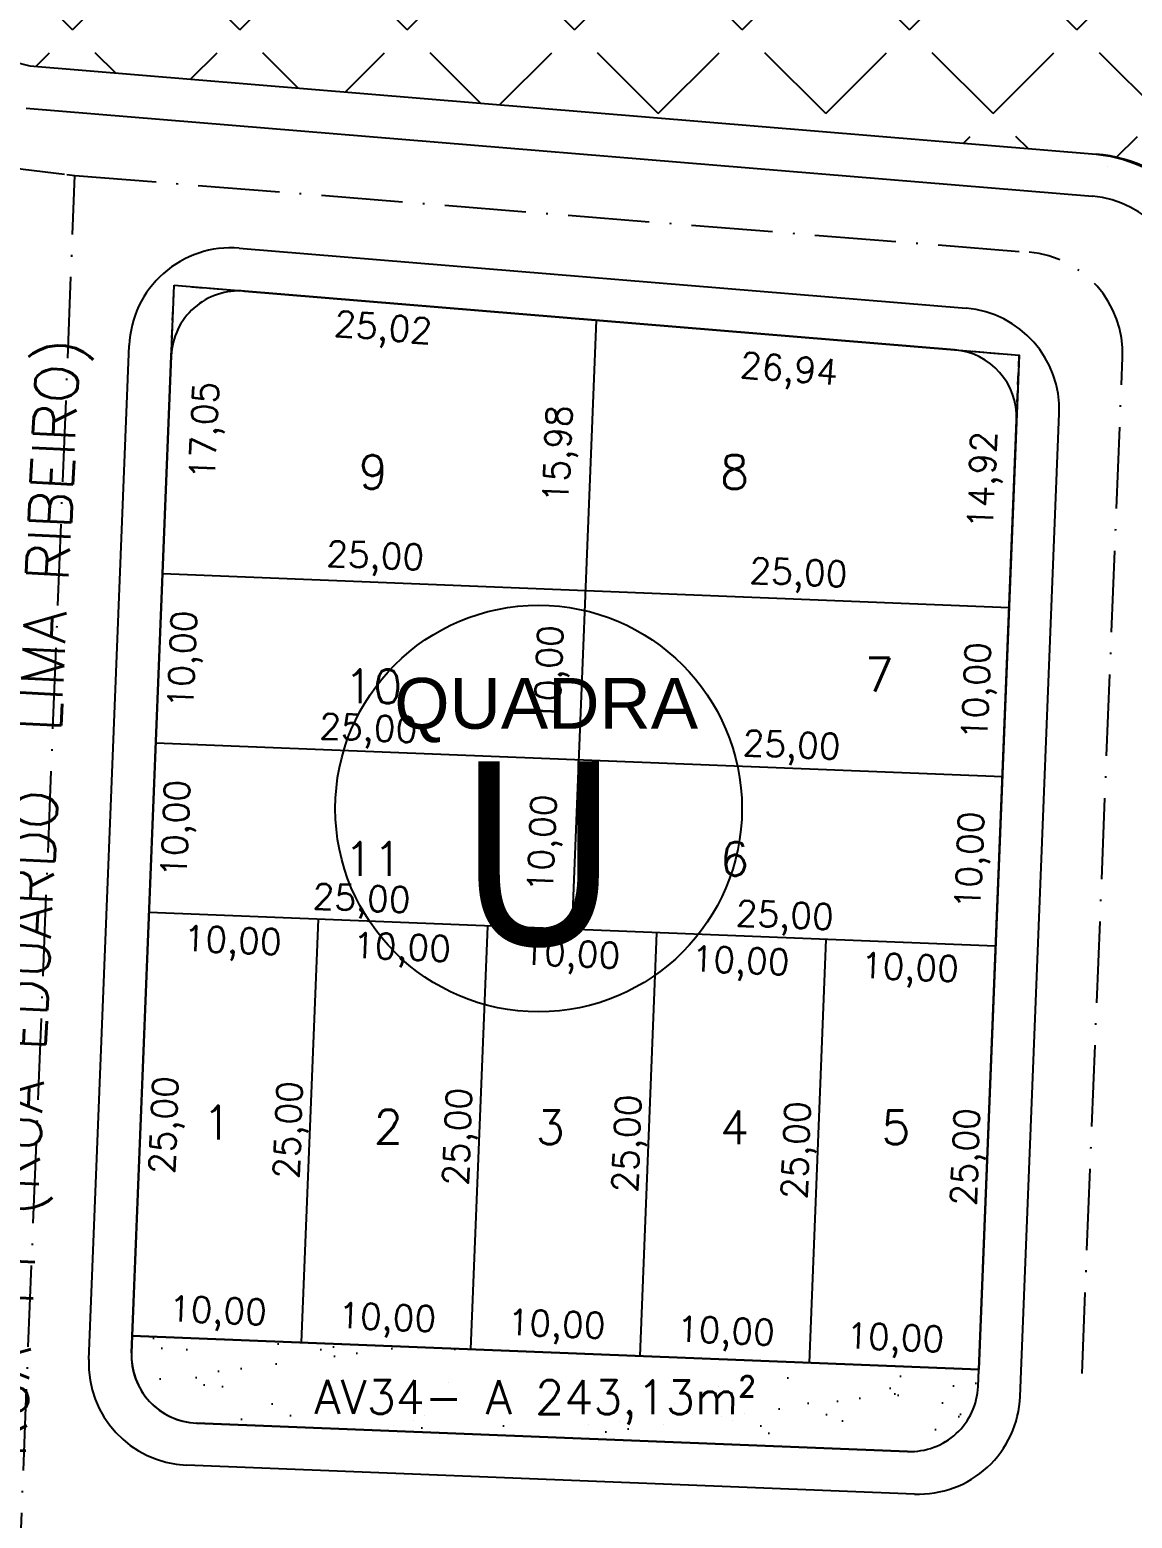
# Model space of a CAD drawing. Header units: millimetres. Extents: x 1794 to 8081, y 409 to 2272.
# Drawn here: x 6127.2 to 6192.3, y 963.6 to 1051.4 of the extents above; entities that cross this region are included whole.
import ezdxf
from ezdxf.enums import TextEntityAlignment as Align

# ---------------------------------------------------------------- set-up
doc = ezdxf.new("R2010")
doc.units = ezdxf.units.MM
doc.linetypes.add('ACAD_ISO10W100', pattern=[18, 12, -3, 0, -3])
doc.linetypes.add('HIDDEN', pattern=[0.375, 0.25, -0.125])
for name, color, linetype in [('02 - EIXO VIA', 2, 'ACAD_ISO10W100'), ('03 - CALÇADA', 1, 'Continuous'), ('bOUNDARY QDAS', 3, 'Continuous'), ('boundary quadras', 232, 'Continuous'), ('COT', 8, 'Continuous'), ('FAIXAS VERDES', 62, 'Continuous'), ('HATCH', 8, 'Continuous'), ('LOTES', 2, 'Continuous'), ('Poligonal', 3, 'Continuous'), ('PROJEÇÃO', 8, 'HIDDEN'), ('QUADRAS', 3, 'Continuous'), ('texto - ruas', 2, 'Continuous'), ('Texto Lotes', 31, 'Continuous'), ('TEXTO-80', 3, 'Continuous'), ('TXT CB. QDAS', 41, 'Continuous')]:
    doc.layers.add(name, color=color, linetype=linetype)
doc.styles.add('arcad1', font='romans.shx')
doc.styles.add('style1', font='tahoma.ttf')
doc.dimstyles.new('REGIS', dxfattribs={"dimtxt": 1.5, "dimasz": 0.12, "dimexe": 0, "dimexo": 0, "dimgap": 0, "dimtad": 0, "dimzin": 4, "dimdsep": 46, "dimtxsty": 'arcad1', "dimblk1": 'BOLA', "dimblk2": 'BOLA', "dimsah": 1, "dimcen": 0.12, "dimse1": 1, "dimse2": 1, "dimsd1": 1, "dimsd2": 1, "dimclrd": 256, "dimclre": 8, "dimclrt": 1, "dimadec": 0, "dimazin": 0, "dimtfac": 1.2, "dimtix": 1, "dimtmove": 2, "dimatfit": 3, "dimldrblk": 'BOLA', "dimfxl": 0, "dimfxlon": 1, "dimtvp": 2, "dimtolj": 1, "dimtzin": 4, "dimarcsym": 0})

# ---------------------------------------------------------------- blocks, each defined once
blk = doc.blocks.new('NUM_quadra')
blk.add_circle((0, 0), 0.2)
at = {"insert": (-0.1419, 0.1285), "char_height": 0.05, "width": 0.2663, "attachment_point": 1, "style": 'style1'}
blk.add_mtext('\\fArial|b0|i0|c0|p34;QUADRA', dxfattribs=at)
at = {"style": 'style1'}
blk.add_attdef('00', text='', height=0.18, dxfattribs=at).set_placement((0, -0.1335), align=Align.CENTER)
blk = doc.blocks.new('*D1462')
at = {"layer": 'Defpoints', "color": 0}
for p in [(6133.277, 974.333), (6143.269, 973.935), (6143.185, 971.84)]:
    blk.add_point(p, dxfattribs=at)
at = {"layer": 'COT', "color": 1, "insert": (6138.332, 975.607), "char_height": 1.5, "attachment_point": 5, "rotation": 357.71902, "style": 'arcad1'}
blk.add_mtext('\\A1;10,00', dxfattribs=at)
blk = doc.blocks.new('BOLA')
for p, q in [((-1, 0), (1, 0)), ((0, -1), (0, 1))]:
    blk.add_line(p, q)
blk.add_circle((0, 0), 0.3)
blk = doc.blocks.new('*D1463')
at = {"layer": 'Defpoints', "color": 0}
for p in [(6143.269, 973.935), (6153.261, 973.537), (6153.178, 971.442)]:
    blk.add_point(p, dxfattribs=at)
at = {"layer": 'COT', "color": 1, "insert": (6148.324, 975.209), "char_height": 1.5, "attachment_point": 5, "rotation": 357.71902, "style": 'arcad1'}
blk.add_mtext('\\A1;10,00', dxfattribs=at)
blk = doc.blocks.new('*D1464')
at = {"layer": 'Defpoints', "color": 0}
for p in [(6153.261, 973.537), (6163.253, 973.139), (6163.17, 971.044)]:
    blk.add_point(p, dxfattribs=at)
at = {"layer": 'COT', "color": 1, "insert": (6158.316, 974.811), "char_height": 1.5, "attachment_point": 5, "rotation": 357.71902, "style": 'arcad1'}
blk.add_mtext('\\A1;10,00', dxfattribs=at)
blk = doc.blocks.new('*D1465')
at = {"layer": 'Defpoints', "color": 0}
for p in [(6163.253, 973.139), (6173.245, 972.741), (6173.162, 970.646)]:
    blk.add_point(p, dxfattribs=at)
at = {"layer": 'COT', "color": 1, "insert": (6168.308, 974.413), "char_height": 1.5, "attachment_point": 5, "rotation": 357.71902, "style": 'arcad1'}
blk.add_mtext('\\A1;10,00', dxfattribs=at)
blk = doc.blocks.new('*D1466')
at = {"layer": 'Defpoints', "color": 0}
for p in [(6173.245, 972.741), (6183.237, 972.343), (6183.154, 970.248)]:
    blk.add_point(p, dxfattribs=at)
at = {"layer": 'COT', "color": 1, "insert": (6178.3, 974.015), "char_height": 1.5, "attachment_point": 5, "rotation": 357.71902, "style": 'arcad1'}
blk.add_mtext('\\A1;10,00', dxfattribs=at)
blk = doc.blocks.new('*D1467')
at = {"layer": 'Defpoints', "color": 0}
for p in [(6134.272, 999.313), (6144.264, 998.915), (6144.056, 993.691)]:
    blk.add_point(p, dxfattribs=at)
at = {"layer": 'COT', "color": 1, "insert": (6139.202, 997.458), "char_height": 1.5, "attachment_point": 5, "rotation": 357.71902, "style": 'arcad1'}
blk.add_mtext('\\A1;10,00', dxfattribs=at)
blk = doc.blocks.new('*D1468')
at = {"layer": 'Defpoints', "color": 0}
for p in [(6144.264, 998.915), (6154.256, 998.517), (6154.048, 993.293)]:
    blk.add_point(p, dxfattribs=at)
at = {"layer": 'COT', "color": 1, "insert": (6149.194, 997.06), "char_height": 1.5, "attachment_point": 5, "rotation": 357.71902, "style": 'arcad1'}
blk.add_mtext('\\A1;10,00', dxfattribs=at)
blk = doc.blocks.new('*D1469')
at = {"layer": 'Defpoints', "color": 0}
for p in [(6154.256, 998.517), (6164.248, 998.119), (6164.04, 992.895)]:
    blk.add_point(p, dxfattribs=at)
at = {"layer": 'COT', "color": 1, "insert": (6159.186, 996.662), "char_height": 1.5, "attachment_point": 5, "rotation": 357.71902, "style": 'arcad1'}
blk.add_mtext('\\A1;10,00', dxfattribs=at)
blk = doc.blocks.new('*D1470')
at = {"layer": 'Defpoints', "color": 0}
for p in [(6164.248, 998.119), (6174.24, 997.721), (6174.032, 992.497)]:
    blk.add_point(p, dxfattribs=at)
at = {"layer": 'COT', "color": 1, "insert": (6169.178, 996.264), "char_height": 1.5, "attachment_point": 5, "rotation": 357.71902, "style": 'arcad1'}
blk.add_mtext('\\A1;10,00', dxfattribs=at)
blk = doc.blocks.new('*D1471')
at = {"layer": 'Defpoints', "color": 0}
for p in [(6174.24, 997.721), (6184.232, 997.323), (6184.024, 992.099)]:
    blk.add_point(p, dxfattribs=at)
at = {"layer": 'COT', "color": 1, "insert": (6179.17, 995.866), "char_height": 1.5, "attachment_point": 5, "rotation": 357.71902, "style": 'arcad1'}
blk.add_mtext('\\A1;10,00', dxfattribs=at)
blk = doc.blocks.new('*D1472')
at = {"layer": 'Defpoints', "color": 0}
for p in [(6134.272, 999.313), (6159.252, 998.318), (6159.155, 995.875)]:
    blk.add_point(p, dxfattribs=at)
at = {"layer": 'COT', "color": 1, "insert": (6146.807, 999.941), "char_height": 1.5, "attachment_point": 5, "rotation": 357.71902, "style": 'arcad1'}
blk.add_mtext('\\A1;25,00', dxfattribs=at)
blk = doc.blocks.new('*D1473')
at = {"layer": 'Defpoints', "color": 0}
for p in [(6134.67, 1009.305), (6159.65, 1008.31), (6159.555, 1005.921)]:
    blk.add_point(p, dxfattribs=at)
at = {"layer": 'COT', "color": 1, "insert": (6147.207, 1009.987), "char_height": 1.5, "attachment_point": 5, "rotation": 357.71902, "style": 'arcad1'}
blk.add_mtext('\\A1;25,00', dxfattribs=at)
blk = doc.blocks.new('*D1474')
at = {"layer": 'Defpoints', "color": 0}
for p in [(6135.068, 1019.297), (6160.048, 1018.302), (6159.96, 1016.101)]:
    blk.add_point(p, dxfattribs=at)
at = {"layer": 'COT', "color": 1, "insert": (6147.612, 1020.167), "char_height": 1.5, "attachment_point": 5, "rotation": 357.71902, "style": 'arcad1'}
blk.add_mtext('\\A1;25,00', dxfattribs=at)
blk = doc.blocks.new('*D1475')
at = {"layer": 'Defpoints', "color": 0}
for p in [(6160.048, 1018.302), (6185.028, 1017.307), (6184.941, 1015.106)]:
    blk.add_point(p, dxfattribs=at)
at = {"layer": 'COT', "color": 1, "insert": (6172.593, 1019.172), "char_height": 1.5, "attachment_point": 5, "rotation": 357.71902, "style": 'arcad1'}
blk.add_mtext('\\A1;25,00', dxfattribs=at)
blk = doc.blocks.new('*D1476')
at = {"layer": 'Defpoints', "color": 0}
for p in [(6159.65, 1008.31), (6184.63, 1007.315), (6184.535, 1004.926)]:
    blk.add_point(p, dxfattribs=at)
at = {"layer": 'COT', "color": 1, "insert": (6172.187, 1008.992), "char_height": 1.5, "attachment_point": 5, "rotation": 357.71902, "style": 'arcad1'}
blk.add_mtext('\\A1;25,00', dxfattribs=at)
blk = doc.blocks.new('*D1477')
at = {"layer": 'Defpoints', "color": 0}
for p in [(6159.252, 998.318), (6184.232, 997.323), (6184.135, 994.88)]:
    blk.add_point(p, dxfattribs=at)
at = {"layer": 'COT', "color": 1, "insert": (6171.787, 998.946), "char_height": 1.5, "attachment_point": 5, "rotation": 357.71902, "style": 'arcad1'}
blk.add_mtext('\\A1;25,00', dxfattribs=at)
blk = doc.blocks.new('*D1478')
at = {"layer": 'Defpoints', "color": 0}
for p in [(6159.65, 1008.31), (6161.451, 1008.239), (6159.252, 998.318)]:
    blk.add_point(p, dxfattribs=at)
at = {"layer": 'COT', "color": 1, "insert": (6157.683, 1003.385), "char_height": 1.5, "attachment_point": 5, "rotation": 87.71902, "style": 'arcad1'}
blk.add_mtext('\\A1;10,00', dxfattribs=at)
blk = doc.blocks.new('*D1479')
at = {"layer": 'Defpoints', "color": 0}
for p in [(6160.048, 1018.302), (6161.849, 1018.231), (6159.65, 1008.31)]:
    blk.add_point(p, dxfattribs=at)
at = {"layer": 'COT', "color": 1, "insert": (6158.081, 1013.377), "char_height": 1.5, "attachment_point": 5, "rotation": 87.71902, "style": 'arcad1'}
blk.add_mtext('\\A1;10,00', dxfattribs=at)
blk = doc.blocks.new('*D1480')
at = {"layer": 'Defpoints', "color": 0}
for p in [(6160.684, 1034.274), (6162.485, 1034.203), (6160.048, 1018.302)]:
    blk.add_point(p, dxfattribs=at)
at = {"layer": 'COT', "color": 1, "insert": (6158.598, 1026.359), "char_height": 1.5, "attachment_point": 5, "rotation": 87.71902, "style": 'arcad1'}
blk.add_mtext('\\A1;15,98', dxfattribs=at)
blk = doc.blocks.new('*D1481')
at = {"layer": 'Defpoints', "color": 0}
for p in [(6184.232, 997.323), (6186.73, 997.224), (6183.237, 972.343)]:
    blk.add_point(p, dxfattribs=at)
at = {"layer": 'COT', "color": 1, "insert": (6182.664, 984.876), "char_height": 1.5, "attachment_point": 5, "rotation": 87.71902, "style": 'arcad1'}
blk.add_mtext('\\A1;25,00', dxfattribs=at)
blk = doc.blocks.new('*D1482')
at = {"layer": 'Defpoints', "color": 0}
for p in [(6174.24, 997.721), (6176.738, 997.622), (6173.245, 972.741)]:
    blk.add_point(p, dxfattribs=at)
at = {"layer": 'COT', "color": 1, "insert": (6172.672, 985.274), "char_height": 1.5, "attachment_point": 5, "rotation": 87.71902, "style": 'arcad1'}
blk.add_mtext('\\A1;25,00', dxfattribs=at)
blk = doc.blocks.new('*D1483')
at = {"layer": 'Defpoints', "color": 0}
for p in [(6164.248, 998.119), (6166.746, 998.02), (6163.253, 973.139)]:
    blk.add_point(p, dxfattribs=at)
at = {"layer": 'COT', "color": 1, "insert": (6162.68, 985.672), "char_height": 1.5, "attachment_point": 5, "rotation": 87.71902, "style": 'arcad1'}
blk.add_mtext('\\A1;25,00', dxfattribs=at)
blk = doc.blocks.new('*D1484')
at = {"layer": 'Defpoints', "color": 0}
for p in [(6154.256, 998.517), (6156.754, 998.418), (6153.261, 973.537)]:
    blk.add_point(p, dxfattribs=at)
at = {"layer": 'COT', "color": 1, "insert": (6152.688, 986.07), "char_height": 1.5, "attachment_point": 5, "rotation": 87.71902, "style": 'arcad1'}
blk.add_mtext('\\A1;25,00', dxfattribs=at)
blk = doc.blocks.new('*D1485')
at = {"layer": 'Defpoints', "color": 0}
for p in [(6144.264, 998.915), (6146.762, 998.816), (6143.269, 973.935)]:
    blk.add_point(p, dxfattribs=at)
at = {"layer": 'COT', "color": 1, "insert": (6142.696, 986.468), "char_height": 1.5, "attachment_point": 5, "rotation": 87.71902, "style": 'arcad1'}
blk.add_mtext('\\A1;25,00', dxfattribs=at)
blk = doc.blocks.new('*D1486')
at = {"layer": 'Defpoints', "color": 0}
for p in [(6134.272, 999.313), (6139.428, 999.108), (6133.277, 974.333)]:
    blk.add_point(p, dxfattribs=at)
at = {"layer": 'COT', "color": 1, "insert": (6135.361, 986.76), "char_height": 1.5, "attachment_point": 5, "rotation": 87.71902, "style": 'arcad1'}
blk.add_mtext('\\A1;25,00', dxfattribs=at)
blk = doc.blocks.new('*D1487')
at = {"layer": 'Defpoints', "color": 0}
for p in [(6134.67, 1009.305), (6139.826, 1009.1), (6134.272, 999.313)]:
    blk.add_point(p, dxfattribs=at)
at = {"layer": 'COT', "color": 1, "insert": (6136.058, 1004.246), "char_height": 1.5, "attachment_point": 5, "rotation": 87.71902, "style": 'arcad1'}
blk.add_mtext('\\A1;10,00', dxfattribs=at)
blk = doc.blocks.new('*D1488')
at = {"layer": 'Defpoints', "color": 0}
for p in [(6135.068, 1019.297), (6140.224, 1019.092), (6134.67, 1009.305)]:
    blk.add_point(p, dxfattribs=at)
at = {"layer": 'COT', "color": 1, "insert": (6136.456, 1014.238), "char_height": 1.5, "attachment_point": 5, "rotation": 87.71902, "style": 'arcad1'}
blk.add_mtext('\\A1;10,00', dxfattribs=at)
blk = doc.blocks.new('*D1489')
at = {"layer": 'Defpoints', "color": 0}
for p in [(6135.747, 1036.336), (6140.902, 1036.13), (6135.068, 1019.297)]:
    blk.add_point(p, dxfattribs=at)
at = {"layer": 'COT', "color": 1, "insert": (6137.742, 1027.752), "char_height": 1.5, "attachment_point": 5, "rotation": 87.71902, "style": 'arcad1'}
blk.add_mtext('\\A1;17,05', dxfattribs=at)
blk = doc.blocks.new('*D1490')
at = {"layer": 'Defpoints', "color": 0}
for p in [(6185.028, 1017.307), (6184.63, 1007.315), (6186.682, 1007.234)]:
    blk.add_point(p, dxfattribs=at)
at = {"layer": 'COT', "color": 1, "insert": (6183.313, 1012.372), "char_height": 1.5, "attachment_point": 5, "rotation": 87.71902, "style": 'arcad1'}
blk.add_mtext('\\A1;10,00', dxfattribs=at)
blk = doc.blocks.new('*D1491')
at = {"layer": 'Defpoints', "color": 0}
for p in [(6184.63, 1007.315), (6184.232, 997.323), (6186.284, 997.242)]:
    blk.add_point(p, dxfattribs=at)
at = {"layer": 'COT', "color": 1, "insert": (6182.915, 1002.38), "char_height": 1.5, "attachment_point": 5, "rotation": 87.71902, "style": 'arcad1'}
blk.add_mtext('\\A1;10,00', dxfattribs=at)
blk = doc.blocks.new('*D1492')
at = {"layer": 'Defpoints', "color": 0}
for p in [(6135.747, 1036.336), (6160.684, 1034.274), (6160.252, 1029.046)]:
    blk.add_point(p, dxfattribs=at)
at = {"layer": 'COT', "color": 1, "insert": (6148.077, 1033.636), "char_height": 1.5, "attachment_point": 5, "rotation": 355.2741, "style": 'arcad1'}
blk.add_mtext('\\A1;25,02', dxfattribs=at)
blk = doc.blocks.new('*D1493')
at = {"layer": 'Defpoints', "color": 0}
for p in [(6158.774, 1034.432), (6185.622, 1032.213), (6185.152, 1026.522)]:
    blk.add_point(p, dxfattribs=at)
at = {"layer": 'COT', "color": 1, "insert": (6172.022, 1031.192), "char_height": 1.5, "attachment_point": 5, "rotation": 355.2741, "style": 'arcad1'}
blk.add_mtext('\\A1;26,94', dxfattribs=at)
blk = doc.blocks.new('*D1494')
at = {"layer": 'Defpoints', "color": 0}
for p in [(6185.622, 1032.213), (6185.028, 1017.307), (6186.931, 1017.232)]:
    blk.add_point(p, dxfattribs=at)
at = {"layer": 'COT', "color": 1, "insert": (6183.659, 1024.826), "char_height": 1.5, "attachment_point": 5, "rotation": 87.71902, "style": 'arcad1'}
blk.add_mtext('\\A1;14,92', dxfattribs=at)

msp = doc.modelspace()

# ---------------------------------------------------------------- hatches: boundary and pattern name
at = {"layer": 'FAIXAS VERDES'}
h = msp.add_hatch(dxfattribs=at)
h.set_pattern_fill('AR-SAND', color=256, scale=0.1, style=0)
h.set_pattern_definition([(37.5, (5943.82, 941.136), (-0.16, 4.89413), [0, -3.8608, 0, -4.318, 0, -4.1275]), (7.5, (5943.82, 941.136), (4.49523, 7.16825), [0, -2.0828, 0, -3.4798, 0, -1.3335]), (327.5, (5940.696, 941.136), (7.909924, 0.01437), [0, -1.27, 0, -4.572, 0, -5.969]), (317.5, (5940.696, 941.136), (7.63556, 2.2293), [0, -0.635, 0, -2.9972, 0, -3.429])])
edge = h.paths.add_edge_path()
edge.add_line((6071.142, 977.199), (6071.102, 976.2))
edge.add_arc((6075.099, 976.041), 4, 177.71902, 267.71902)
edge.add_line((6074.94, 972.044), (6116.906, 970.372))
edge.add_arc((6117.065, 974.369), 4, 267.71902, 357.71902)
edge.add_line((6121.062, 974.21), (6121.102, 975.209))
edge.add_line((6121.102, 975.209), (6071.142, 977.199))
edge = h.paths.add_edge_path()
edge.add_line((6178.196, 946.291), (6136.23, 947.963))
edge.add_arc((6136.07, 943.966), 4, 87.71902, 177.71902)
edge.add_line((6132.074, 944.125), (6132.034, 943.126))
edge.add_line((6132.034, 943.126), (6181.994, 941.136))
edge.add_line((6181.994, 941.136), (6182.034, 942.135))
edge.add_arc((6178.037, 942.294), 4, 357.71902, 447.71902)
edge = h.paths.add_edge_path()
edge.add_line((6116.055, 948.998), (6074.088, 950.67))
edge.add_arc((6073.929, 946.673), 4, 87.71902, 177.71902)
edge.add_line((6069.932, 946.832), (6069.914, 946.375))
edge.add_line((6069.914, 946.375), (6119.874, 944.385))
edge.add_line((6119.874, 944.385), (6119.893, 944.842))
edge.add_arc((6115.896, 945.002), 4, 357.71902, 447.71902)
edge = h.paths.add_edge_path()
edge.add_line((6053.904, 951.474), (6010.979, 953.184))
edge.add_arc((6010.82, 949.187), 4, 87.71902, 177.71902)
edge.add_line((6006.823, 949.346), (6006.805, 948.888))
edge.add_line((6006.805, 948.888), (6057.724, 946.86))
edge.add_line((6057.724, 946.86), (6057.742, 947.318))
edge.add_arc((6053.745, 947.477), 4, 357.71902, 447.71902)
edge = h.paths.add_edge_path()
edge.add_line((6058.951, 977.685), (6008.033, 979.713))
edge.add_line((6008.033, 979.713), (6007.978, 978.327))
edge.add_arc((6011.974, 978.167), 4, 177.71902, 267.71902)
edge.add_line((6011.815, 974.17), (6054.74, 972.461))
edge.add_arc((6054.899, 976.458), 4, 267.71902, 357.71902)
edge.add_line((6058.896, 976.298), (6058.951, 977.685))
h.paths.add_polyline_path([(5963.598, 954.329), (5958.865, 955.545), (5953.697, 957.023), (5949.97, 958.189), (5947.16, 959.125), (5945.2, 959.806), (5943.82, 960.301), (5944.1, 960.968), (5944.719, 961.984), (5945.523, 962.716), (5946.342, 963.148), (5947.289, 963.387), (5948.584, 963.338), (5950.141, 962.847), (5953.125, 961.882), (5957.226, 960.647), (5961.736, 959.408), (5967.33, 958.04), (5973.465, 956.751), (5977.816, 955.969), (5982.336, 955.269), (5985.745, 954.817), (5988.741, 954.473), (5991.045, 954.242), (5992.573, 953.768), (5993.533, 953.032), (5994.397, 951.654), (5994.607, 950.823), (5994.619, 949.472), (5983.466, 950.612), (5973.521, 952.197)])
edge = h.paths.add_edge_path()
edge.add_line((5995.81, 979.386), (5995.846, 980.28))
edge.add_arc((6007.185, 1137.781), 157.909, 246.85045, 265.88208, ccw=False)
edge.add_line((5945.106, 992.587), (5945.004, 990.024))
edge.add_arc((5949.001, 989.864), 4, 177.71902, 248.48329)
edge.add_arc((6007.284, 1137.699), 162.909, 248.48329, 264.41303)
edge.add_arc((5991.813, 979.545), 4, 264.41303, 357.71902)
h = msp.add_hatch(dxfattribs=at)
h.set_pattern_fill('AR-SAND', color=256, scale=0.1, style=0)
h.set_pattern_definition([(37.5, (6133.237, 932.096), (-0.16, 4.89413), [0, -3.8608, 0, -4.318, 0, -4.1275]), (7.5, (6133.237, 932.096), (4.49523, 7.16825), [0, -2.0828, 0, -3.4798, 0, -1.3335]), (327.5, (6130.113, 932.096), (7.90992, 0.01437), [0, -1.27, 0, -4.572, 0, -5.969]), (317.5, (6130.113, 932.096), (7.63556, 2.2293), [0, -0.635, 0, -2.9972, 0, -3.429])])
edge = h.paths.add_edge_path()
edge.add_line((6183.197, 971.344), (6183.237, 972.343))
edge.add_line((6183.237, 972.343), (6133.277, 974.333))
edge.add_line((6133.277, 974.333), (6133.237, 973.334))
edge.add_arc((6137.234, 973.175), 4, 177.71902, 267.71902)
edge.add_line((6137.075, 969.178), (6179.041, 967.506))
edge.add_arc((6179.201, 971.503), 4, 267.71902, 357.71902)
edge = h.paths.add_edge_path()
edge.add_line((6232.004, 976.587), (6224.09, 977.991))
edge.add_line((6224.09, 977.991), (6215.935, 976.497))
edge.add_line((6215.935, 976.497), (6209.054, 972.395))
edge.add_line((6209.054, 972.395), (6205.926, 971.439))
edge.add_line((6205.926, 971.439), (6202.335, 971.582))
edge.add_line((6202.335, 971.582), (6195.428, 971.858))
edge.add_line((6195.428, 971.858), (6195.388, 970.858))
edge.add_arc((6199.385, 970.699), 4, 177.71902, 267.71902)
edge.add_line((6199.225, 966.702), (6208.173, 966.346))
edge.add_arc((6208.332, 970.343), 4, 267.71902, 315.75008)
edge.add_arc((6224.09, 954.991), 18, -140.98107, 135.75008, ccw=False)
edge.add_arc((6206.998, 941.141), 4, 39.01893, 87.71902)
edge.add_line((6207.157, 945.138), (6198.38, 945.487))
edge.add_arc((6198.221, 941.49), 4, 87.71902, 177.71902)
edge.add_line((6194.224, 941.649), (6194.185, 940.65))
edge.add_line((6194.185, 940.65), (6204.834, 940.226))
edge.add_arc((6204.674, 936.229), 4, 83.90009, 87.71902, ccw=False)
edge.add_arc((6204.674, 936.229), 4, 44.01871, 83.90018, ccw=False)
edge.add_arc((6224.09, 954.991), 23, 224.01871, 326.91625)
edge.add_line((6243.362, 942.436), (6246.239, 948.792))
edge.add_line((6246.239, 948.792), (6246.922, 957.768))
edge.add_line((6246.922, 957.768), (6244.701, 965.198))
edge.add_line((6244.701, 965.198), (6239.385, 972.169))
edge.add_line((6239.385, 972.169), (6232.004, 976.587))
at = {"layer": 'HATCH'}
h = msp.add_hatch(dxfattribs=at)
h.set_pattern_fill('ANGLE', color=256, angle=45, style=0)
h.set_pattern_definition([(45, (6109.992, 982.261), (-4.93914, 4.93914), [5.08, -1.905]), (135, (6109.992, 982.261), (-4.93914, -4.93914), [5.08, -1.905])])
edge = h.paths.add_edge_path()
edge.add_line((6310.229, 1045.161), (6288.981, 1067.768))
edge.add_line((6288.981, 1067.768), (6267.732, 1090.375))
edge.add_line((6267.732, 1090.375), (6252.956, 1086.827))
edge.add_line((6252.956, 1086.827), (6206.683, 1092.745))
edge.add_line((6206.683, 1092.745), (6198.15, 1096.565))
edge.add_line((6198.15, 1096.565), (6187.455, 1117.356))
edge.add_line((6187.455, 1117.356), (6179.015, 1128.03))
edge.add_line((6179.015, 1128.03), (6165.72, 1141.895))
edge.add_line((6165.72, 1141.895), (6155.148, 1152.889))
edge.add_line((6155.148, 1152.889), (6136.853, 1102.124))
edge.add_line((6136.853, 1102.124), (6132.347, 1089.472))
edge.add_line((6132.347, 1089.472), (6128.789, 1081.124))
edge.add_line((6128.789, 1081.124), (6109.992, 1053.704))
edge.add_line((6109.992, 1053.704), (6127.232, 1049.281))
edge.add_line((6127.232, 1049.281), (6190.16, 1044.079))
edge.add_arc((6189.253, 1035.427), 8.7, -0.75141, 84.01474, ccw=False)
edge.add_line((6197.952, 1035.313), (6195.841, 982.261))
edge.add_line((6195.841, 982.261), (6295.981, 982.261))
edge.add_line((6295.981, 982.261), (6296.359, 983.019))
edge.add_line((6296.359, 983.019), (6310.784, 1030.21))
edge.add_line((6310.784, 1030.21), (6310.229, 1045.161))
h = msp.add_hatch(dxfattribs=at)
h.set_pattern_fill('ANSI31', color=256, scale=2, angle=125, style=0)
h.set_pattern_definition([(170, (6186.645, 734.494), (-1.10267, -6.25353), [])])
edge = h.paths.add_edge_path()
edge.add_line((6295.981, 982.261), (6195.841, 982.261))
edge.add_line((6195.841, 982.261), (6195.428, 971.858))
edge.add_line((6195.428, 971.858), (6202.335, 971.582))
edge.add_line((6202.335, 971.582), (6205.926, 971.439))
edge.add_line((6205.926, 971.439), (6209.054, 972.395))
edge.add_line((6209.054, 972.395), (6215.935, 976.497))
edge.add_line((6215.935, 976.497), (6224.09, 977.991))
edge.add_line((6224.09, 977.991), (6232.004, 976.587))
edge.add_line((6232.004, 976.587), (6239.385, 972.169))
edge.add_line((6239.385, 972.169), (6244.701, 965.198))
edge.add_line((6244.701, 965.198), (6246.922, 957.768))
edge.add_line((6246.922, 957.768), (6246.239, 948.792))
edge.add_line((6246.239, 948.792), (6243.362, 942.436))
edge.add_arc((6224.09, 954.991), 23, 224.01871, 326.91625, ccw=False)
edge.add_arc((6204.674, 936.229), 4, 44.01871, 83.90018)
edge.add_arc((6204.674, 936.229), 4, 83.90009, 87.71902)
edge.add_line((6204.834, 940.226), (6194.185, 940.65))
edge.add_line((6194.185, 940.65), (6186.645, 751.373))
edge.add_line((6186.645, 751.373), (6205.374, 750.887))
edge.add_arc((6205.478, 754.886), 4, 268.51519, 341.35359)
edge.add_arc((6220.259, 749.898), 11.6, -92.79992, 161.35359, ccw=False)
edge.add_line((6219.692, 738.312), (6188.18, 739.129))
edge.add_line((6188.18, 739.129), (6231.548, 734.494))
edge.add_line((6231.548, 734.494), (6244.885, 799.368))
edge.add_line((6244.885, 799.368), (6242.422, 809.679))
edge.add_line((6242.422, 809.679), (6246.084, 836.84))
edge.add_line((6246.084, 836.84), (6262.205, 859.003))
edge.add_line((6262.205, 859.003), (6250.499, 872.3))
edge.add_line((6250.499, 872.3), (6235.018, 894.005))
edge.add_line((6235.018, 894.005), (6234.462, 905.232))
edge.add_line((6234.462, 905.232), (6246.361, 945.096))
edge.add_line((6246.361, 945.096), (6253.956, 959.271))
edge.add_line((6253.956, 959.271), (6280.721, 963.071))
edge.add_line((6280.721, 963.071), (6288.502, 967.264))
edge.add_line((6288.502, 967.264), (6295.981, 982.261))

# ---------------------------------------------------------------- linework, layer by layer
at = {"layer": '02 - EIXO VIA', "ltscale": 0.4}
for p, q in [((6126.565, 959.088), (6129.9, 1042.821)), ((6129.9, 1042.821), (6186.22, 1038.284)), ((6189.332, 972.1), (6191.721, 1032.066))]:
    msp.add_line(p, q, dxfattribs=at)
msp.add_lwpolyline([(6129.416, 1042.874), (6129.9, 1042.821)], dxfattribs=at)
for centre, radius, start, end in [((6139.835, 1138.408), 96.1, 239.06788, 263.7761), ((6185.726, 1032.304), 6, 357.71902, 85.2741)]:
    msp.add_arc(centre, radius, start, end, dxfattribs=at)
at = {"layer": '03 - CALÇADA'}
for p, q in [((6127.026, 1046.79), (6189.954, 1041.588)), ((6139.593, 1038.526), (6182.486, 1034.98)), ((6130.719, 972.934), (6133.103, 1032.786)), ((6185.676, 970.745), (6187.986, 1028.762)), ((6179.442, 964.988), (6136.476, 966.7))]:
    msp.add_line(p, q, dxfattribs=at)
for centre, start, end in [((6189.46, 1035.608), 357.71902, 85.2741), ((6139.098, 1032.547), 85.2741, 177.71902), ((6181.991, 1029.001), 357.71902, 85.2741), ((6136.714, 972.695), 177.71902, 267.71902), ((6179.68, 970.984), 267.71902, 357.71902)]:
    msp.add_arc(centre, 6, start, end, dxfattribs=at)
at = {"layer": 'bOUNDARY QDAS'}
msp.add_lwpolyline([(6135.747, 1036.336), (6185.622, 1032.213), (6183.237, 972.343), (6133.277, 974.333)], close=True, dxfattribs=at)
at = {"layer": 'boundary quadras'}
msp.add_lwpolyline([(6185.469, 1028.383, 0.40177), (6181.802, 1032.528), (6139.907, 1035.992, 0.426768), (6135.58, 1032.165), (6133.277, 974.333), (6183.237, 972.343)], format="xyb", close=True, dxfattribs=at)
at = {"layer": 'LOTES'}
for p, q in [((6159.252, 998.318), (6160.684, 1034.274)), ((6159.252, 998.318), (6160.684, 1034.274)), ((6185.028, 1017.307), (6135.068, 1019.297)), ((6185.028, 1017.307), (6135.068, 1019.297)), ((6184.63, 1007.315), (6134.67, 1009.305)), ((6184.63, 1007.315), (6134.67, 1009.305)), ((6184.232, 997.323), (6134.272, 999.313)), ((6184.232, 997.323), (6134.272, 999.313)), ((6143.269, 973.935), (6144.264, 998.915)), ((6143.269, 973.935), (6144.264, 998.915)), ((6153.261, 973.537), (6154.256, 998.517)), ((6153.261, 973.537), (6154.256, 998.517)), ((6163.253, 973.139), (6164.248, 998.119)), ((6163.253, 973.139), (6164.248, 998.119)), ((6173.245, 972.741), (6174.24, 997.721)), ((6173.245, 972.741), (6174.24, 997.721))]:
    msp.add_line(p, q, dxfattribs=at)
at = {"layer": 'Poligonal'}
for p, q in [((6127.232, 1049.281), (6190.16, 1044.079)), ((6139.907, 1035.992), (6181.802, 1032.528))]:
    msp.add_line(p, q, dxfattribs=at)
msp.add_lwpolyline([(6280.721, 963.071), (6288.502, 967.264), (6296.359, 983.019), (6310.784, 1030.21), (6310.229, 1045.161), (6288.981, 1067.768), (6267.732, 1090.375), (6252.956, 1086.827), (6206.683, 1092.745), (6198.15, 1096.565), (6187.455, 1117.356), (6179.015, 1128.03), (6165.72, 1141.895), (6155.148, 1152.889), (6136.853, 1102.124), (6132.347, 1089.472), (6128.789, 1081.124), (6109.992, 1053.704), (6127.232, 1049.281), (6190.16, 1044.079)], dxfattribs=at)
for centre, radius, start, end in [((6189.46, 1035.608), 8.5, 357.71902, 85.2741), ((6139.577, 1032.006), 4, 85.2741, 177.71902), ((6181.473, 1028.542), 4, 357.71902, 85.2741)]:
    msp.add_arc(centre, radius, start, end, dxfattribs=at)
at = {"layer": 'PROJEÇÃO', "ltscale": 2.8}
for p, q in [((6135.58, 1032.165), (6135.747, 1036.336)), ((6135.747, 1036.336), (6139.907, 1035.992)), ((6181.802, 1032.528), (6185.622, 1032.213)), ((6185.469, 1028.383), (6185.622, 1032.213))]:
    msp.add_line(p, q, dxfattribs=at)
at = {"layer": 'QUADRAS'}
for p, q in [((6133.237, 973.334), (6135.58, 1032.165)), ((6183.197, 971.344), (6185.476, 1028.542)), ((6183.237, 972.343), (6133.277, 974.333)), ((6179.041, 967.506), (6137.075, 969.178))]:
    msp.add_line(p, q, dxfattribs=at)
for points in [[(6310.229, 1045.161), (6288.981, 1067.768), (6267.732, 1090.375), (6252.956, 1086.827), (6206.683, 1092.745), (6198.15, 1096.565), (6187.455, 1117.356), (6179.015, 1128.03), (6165.72, 1141.895), (6155.148, 1152.889), (6136.853, 1102.124), (6132.347, 1089.472), (6128.789, 1081.124), (6109.992, 1053.704), (6127.232, 1049.281), (6190.16, 1044.079, -0.387705), (6197.952, 1035.313), (6195.841, 982.261), (6295.981, 982.261), (6296.359, 983.019), (6310.784, 1030.21)], [(6183.197, 971.344), (6183.237, 972.343), (6133.277, 974.333), (6133.237, 973.334, 0.414214), (6137.075, 969.178), (6179.041, 967.506, 0.414214)]]:
    msp.add_lwpolyline(points, format="xyb", close=True, dxfattribs=at)
for centre, start, end in [((6137.234, 973.175), 177.71902, 267.71902), ((6179.201, 971.503), 267.71902, 357.71902)]:
    msp.add_arc(centre, 4, start, end, dxfattribs=at)

# ---------------------------------------------------------------- block references
at = {"layer": 'TEXTO-80'}
ref = msp.add_blockref('NUM_quadra', (6157.263, 1005.451), dxfattribs=dict(at, xscale=60, yscale=60, zscale=60))
ref.add_attrib('00', 'U', dxfattribs={"layer": '0', "height": 10.8, "style": 'style1'}).set_placement((6157.263, 997.443, 51), align=Align.CENTER)

# ---------------------------------------------------------------- texts
at = {"layer": 'texto - ruas', "insert": (6124.475, 967.24), "char_height": 2.5, "width": 122.85234, "attachment_point": 1, "rotation": 87.20478}
msp.add_mtext('{\\Fromans|c0;RUA 11 (RUA EDUARDO  LIMA RIBEIRO)}', dxfattribs=at)
at = {"layer": 'Texto Lotes', "style": 'arcad1'}
for s, p in [('9', (6147.501, 1025.319)), ('8', (6168.825, 1025.319)), ('7', (6177.37, 1013.352)), ('10', (6147.501, 1012.663)), ('11', (6147.501, 1002.475)), ('6', (6168.825, 1002.475)), ('1', (6138.28, 986.916)), ('2', (6148.393, 986.675)), ('3', (6157.951, 986.636)), ('4', (6168.825, 986.636)), ('5', (6178.349, 986.636))]:
    msp.add_text(s, height=2, dxfattribs=at).set_placement(p, align=Align.MIDDLE_CENTER)
at = {"layer": 'TXT CB. QDAS', "style": 'arcad1'}
msp.add_text('AV34- A 243,13m²', height=2, rotation=359.93284, dxfattribs=at).set_placement((6157.058, 970.709), align=Align.MIDDLE_CENTER)

# ---------------------------------------------------------------- dimensions: what is measured, and where the dimension line sits
at = {"layer": 'COT'}
dim = msp.add_linear_dim(base=(6140.902, 1036.13), p1=(6135.068, 1019.297), p2=(6135.747, 1036.336), angle=267.71902, dimstyle='REGIS', override={"dimdsep": 44}, dxfattribs=at)
dim.commit()
dim.dimension.update_dxf_attribs({"geometry": '*D1489', "text_midpoint": (6137.742, 1027.752), "dimtype": 160})
for p1, p2, distance, picture, middle in [((6135.747, 1036.336), (6160.684, 1034.274), -5.246, '*D1492', (6148.077, 1033.636)), ((6158.774, 1034.432), (6185.622, 1032.213), -5.71, '*D1493', (6172.022, 1031.192)), ((6185.622, 1032.213), (6185.028, 1017.307), 1.904, '*D1494', (6183.659, 1024.826)), ((6135.068, 1019.297), (6160.048, 1018.302), -2.203, '*D1474', (6147.612, 1020.167)), ((6134.67, 1009.305), (6159.65, 1008.31), -2.392, '*D1473', (6147.207, 1009.987)), ((6159.252, 998.318), (6159.65, 1008.31), -1.802, '*D1478', (6157.683, 1003.385)), ((6134.272, 999.313), (6159.252, 998.318), -2.446, '*D1472', (6146.807, 999.941)), ((6133.277, 974.333), (6134.272, 999.313), -5.16, '*D1486', (6135.361, 986.76)), ((6134.272, 999.313), (6144.264, 998.915), -5.229, '*D1467', (6139.202, 997.458)), ((6143.269, 973.935), (6144.264, 998.915), -2.5, '*D1485', (6142.696, 986.468)), ((6153.261, 973.537), (6154.256, 998.517), -2.5, '*D1484', (6152.688, 986.07)), ((6163.253, 973.139), (6164.248, 998.119), -2.5, '*D1483', (6162.68, 985.672)), ((6173.245, 972.741), (6174.24, 997.721), -2.5, '*D1482', (6172.672, 985.274)), ((6183.237, 972.343), (6184.232, 997.323), -2.5, '*D1481', (6182.664, 984.876)), ((6133.277, 974.333), (6143.269, 973.935), -2.097, '*D1462', (6138.332, 975.607))]:
    dim = msp.add_aligned_dim(p1=p1, p2=p2, distance=distance, dimstyle='REGIS', override={"dimdsep": 44}, dxfattribs=at)
    dim.commit()
    dim.dimension.update_dxf_attribs({"geometry": picture, "text_midpoint": middle})
for base, p1, p2, angle, picture, middle in [((6162.485, 1034.203), (6160.048, 1018.302), (6160.684, 1034.274), 267.71902, '*D1480', (6158.598, 1026.359)), ((6184.941, 1015.106), (6160.048, 1018.302), (6185.028, 1017.307), 177.71902, '*D1475', (6172.593, 1019.172)), ((6140.224, 1019.092), (6134.67, 1009.305), (6135.068, 1019.297), 267.71902, '*D1488', (6136.456, 1014.238)), ((6161.849, 1018.231), (6159.65, 1008.31), (6160.048, 1018.302), 267.71902, '*D1479', (6158.081, 1013.377)), ((6186.682, 1007.234), (6185.028, 1017.307), (6184.63, 1007.315), 87.71902, '*D1490', (6183.313, 1012.372)), ((6184.535, 1004.926), (6159.65, 1008.31), (6184.63, 1007.315), 177.71902, '*D1476', (6172.187, 1008.992)), ((6139.826, 1009.1), (6134.272, 999.313), (6134.67, 1009.305), 267.71902, '*D1487', (6136.058, 1004.246)), ((6186.284, 997.242), (6184.63, 1007.315), (6184.232, 997.323), 87.71902, '*D1491', (6182.915, 1002.38)), ((6184.135, 994.88), (6159.252, 998.318), (6184.232, 997.323), 177.71902, '*D1477', (6171.787, 998.946)), ((6154.048, 993.293), (6144.264, 998.915), (6154.256, 998.517), 177.71902, '*D1468', (6149.194, 997.06)), ((6164.04, 992.895), (6154.256, 998.517), (6164.248, 998.119), 177.71902, '*D1469', (6159.186, 996.662)), ((6174.032, 992.497), (6164.248, 998.119), (6174.24, 997.721), 177.71902, '*D1470', (6169.178, 996.264)), ((6184.024, 992.099), (6174.24, 997.721), (6184.232, 997.323), 177.71902, '*D1471', (6179.17, 995.866)), ((6153.178, 971.442), (6143.269, 973.935), (6153.261, 973.537), 177.71902, '*D1463', (6148.324, 975.209)), ((6163.17, 971.044), (6153.261, 973.537), (6163.253, 973.139), 177.71902, '*D1464', (6158.316, 974.811)), ((6173.162, 970.646), (6163.253, 973.139), (6173.245, 972.741), 177.71902, '*D1465', (6168.308, 974.413)), ((6183.154, 970.248), (6173.245, 972.741), (6183.237, 972.343), 177.71902, '*D1466', (6178.3, 974.015))]:
    dim = msp.add_linear_dim(base=base, p1=p1, p2=p2, angle=angle, dimstyle='REGIS', override={"dimdsep": 44}, dxfattribs=at)
    dim.commit()
    dim.dimension.update_dxf_attribs({"geometry": picture, "text_midpoint": middle})

doc.saveas('drawing.dxf')
